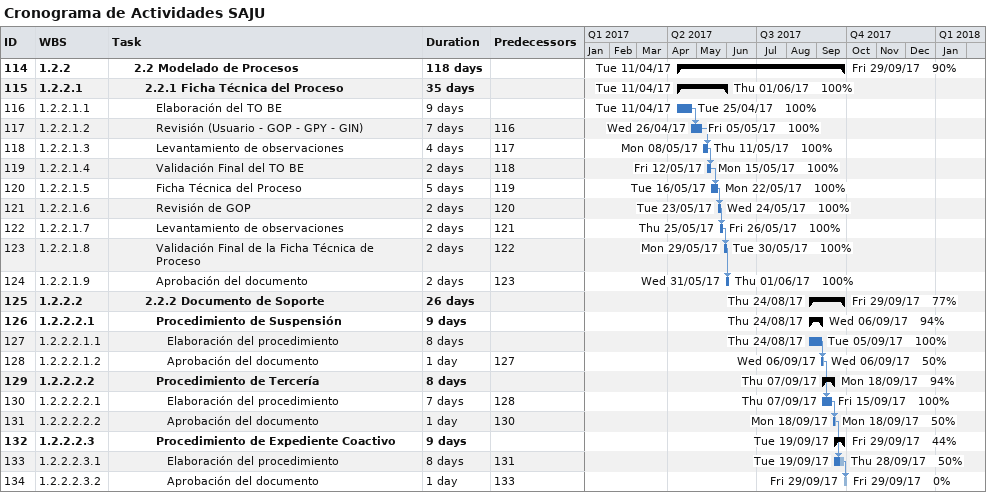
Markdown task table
Cronograma de Actividades SAJU

| ID | WBS | Task | Duration | Start | Finish | Predecessors | % complete |
|---|---|---|---|---|---|---|---|
| 114 | 1.2.2 | **2.2 Modelado de Procesos** | 118d | 2017-04-11 | 2017-09-29 |  | 90 |
| 115 | 1.2.2.1 | **2.2.1 Ficha Técnica del Proceso** | 35d | 2017-04-11 | 2017-06-01 |  | 100 |
| 116 | 1.2.2.1.1 | Elaboración del TO BE | 9d | 2017-04-11 | 2017-04-25 |  | 100 |
| 117 | 1.2.2.1.2 | Revisión (Usuario - GOP - GPY - GIN) | 7d | 2017-04-26 | 2017-05-05 | 116 | 100 |
| 118 | 1.2.2.1.3 | Levantamiento de observaciones | 4d | 2017-05-08 | 2017-05-11 | 117 | 100 |
| 119 | 1.2.2.1.4 | Validación Final del TO BE | 2d | 2017-05-12 | 2017-05-15 | 118 | 100 |
| 120 | 1.2.2.1.5 | Ficha Técnica del Proceso | 5d | 2017-05-16 | 2017-05-22 | 119 | 100 |
| 121 | 1.2.2.1.6 | Revisión de GOP | 2d | 2017-05-23 | 2017-05-24 | 120 | 100 |
| 122 | 1.2.2.1.7 | Levantamiento de observaciones | 2d | 2017-05-25 | 2017-05-26 | 121 | 100 |
| 123 | 1.2.2.1.8 | Validación Final de la Ficha Técnica de Proceso | 2d | 2017-05-29 | 2017-05-30 | 122 | 100 |
| 124 | 1.2.2.1.9 | Aprobación del documento | 2d | 2017-05-31 | 2017-06-01 | 123 | 100 |
| 125 | 1.2.2.2 | **2.2.2 Documento de Soporte** | 26d | 2017-08-24 | 2017-09-29 |  | 77 |
| 126 | 1.2.2.2.1 | **Procedimiento de Suspensión** | 9d | 2017-08-24 | 2017-09-06 |  | 94 |
| 127 | 1.2.2.2.1.1 | Elaboración del procedimiento | 8d | 2017-08-24 | 2017-09-05 |  | 100 |
| 128 | 1.2.2.2.1.2 | Aprobación del documento | 1d | 2017-09-06 | 2017-09-06 | 127 | 50 |
| 129 | 1.2.2.2.2 | **Procedimiento de Tercería** | 8d | 2017-09-07 | 2017-09-18 |  | 94 |
| 130 | 1.2.2.2.2.1 | Elaboración del procedimiento | 7d | 2017-09-07 | 2017-09-15 | 128 | 100 |
| 131 | 1.2.2.2.2.2 | Aprobación del documento | 1d | 2017-09-18 | 2017-09-18 | 130 | 50 |
| 132 | 1.2.2.2.3 | **Procedimiento de Expediente Coactivo** | 9d | 2017-09-19 | 2017-09-29 |  | 44 |
| 133 | 1.2.2.2.3.1 | Elaboración del procedimiento | 8d | 2017-09-19 | 2017-09-28 | 131 | 50 |
| 134 | 1.2.2.2.3.2 | Aprobación del documento | 1d | 2017-09-29 | 2017-09-29 | 133 | 0 |
